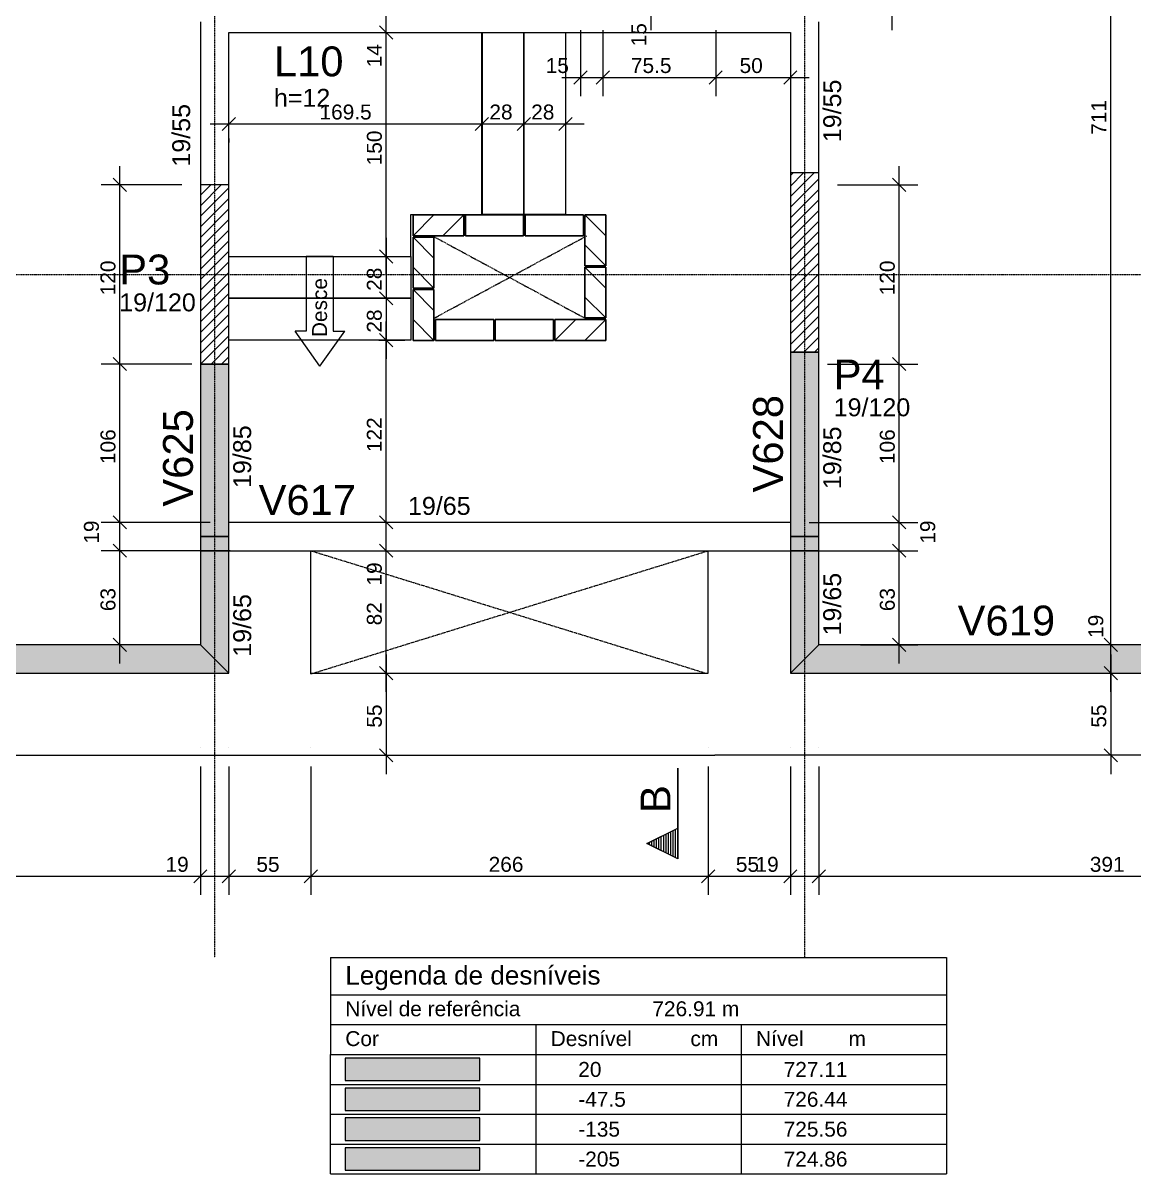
# Model space of a CAD drawing. Extents: x 37185 to 43130, y -8131 to -3926.
# Drawn here: x 38605 to 39349, y -6489 to -5719 of the extents above; entities that cross this region are included whole.
import ezdxf

# ---------------------------------------------------------------- set-up
doc = ezdxf.new("R2010")
doc.units = 0
doc.header["$MEASUREMENT"] = 0
doc.linetypes.add('ESTILO_TQS_0001', pattern=[1, 0.7, -0.3])
doc.linetypes.add('ESTILO_TQS_0004', pattern=[1.12, 0.5, -0.2, 0.01, -0.2, 0.01, -0.2])
for name, color, linetype in [('36', 253, 'CONTINUOUS'), ('37', 4, 'CONTINUOUS'), ('39', 74, 'CONTINUOUS'), ('42', 3, 'CONTINUOUS'), ('43', 3, 'CONTINUOUS'), ('44', 3, 'CONTINUOUS'), ('45', 2, 'CONTINUOUS'), ('46', 2, 'CONTINUOUS'), ('47', 2, 'CONTINUOUS'), ('56', 51, 'CONTINUOUS'), ('58', 220, 'CONTINUOUS'), ('59', 183, 'CONTINUOUS'), ('60', 201, 'CONTINUOUS'), ('70', 160, 'CONTINUOUS'), ('73', 2, 'CONTINUOUS'), ('75', 9, 'CONTINUOUS'), ('79', 12, 'CONTINUOUS'), ('80', 6, 'CONTINUOUS'), ('81', 2, 'CONTINUOUS'), ('82', 252, 'CONTINUOUS')]:
    doc.layers.add(name, color=color, linetype=linetype)
doc.layers.add('WP_BLOCOS', color=4, linetype='CONTINUOUS', lineweight=13)
doc.layers.add('WP_EST', color=9, linetype='CONTINUOUS', lineweight=13)
doc.styles.add('TQS_ARIAL', font='arial.ttf')

# ---------------------------------------------------------------- blocks, each defined once
blk = doc.blocks.new('BL 14x34 - BL 14x34-2802784-1ª FIADA')
at = {"layer": 'WP_BLOCOS'}
for p, q in [((-17, -7), (-3, 7)), ((17, 7), (-17, 7)), ((-17, 7), (-17, -7)), ((-17, -7), (-17, 7)), ((-17, 7), (17, 7)), ((-17, 7), (-17, 7)), ((3, -7), (17, 7)), ((17, -7), (17, 7)), ((17, 7), (17, -7)), ((17, 7), (17, 7)), ((-17, -7), (17, -7)), ((17, -7), (-17, -7)), ((-17, -7), (-17, -7)), ((17, -7), (17, -7))]:
    blk.add_line(p, q, dxfattribs=at)
blk = doc.blocks.new('BL 14x39 - BL 14x39-2803532-1ª FIADA')
at = {"layer": 'WP_BLOCOS'}
for p, q in [((19.5, 7), (-19.5, 7)), ((-19.5, 7), (-19.5, -7)), ((-19.5, -7), (-19.5, 7)), ((-19.5, 7), (19.5, 7)), ((-19.5, 7), (-19.5, 7)), ((19.5, -7), (19.5, 7)), ((19.5, 7), (19.5, -7)), ((19.5, 7), (19.5, 7)), ((-19.5, -7), (19.5, -7)), ((19.5, -7), (-19.5, -7)), ((-19.5, -7), (-19.5, -7)), ((19.5, -7), (19.5, -7))]:
    blk.add_line(p, q, dxfattribs=at)
blk = doc.blocks.new('MODULACAO-SUBS2')
at = {"layer": 'WP_EST'}
for p, rotation in [((39479.97, -8624.72), 180), ((39584.97, -8634.72), 90.00000000000001), ((39469.97, -8649.72), 90.00000000000001), ((39584.97, -8669.72), 90.00000000000001), ((39469.97, -8684.72), 90.00000000000001), ((39574.97, -8694.72), 180)]:
    blk.add_blockref('BL 14x34 - BL 14x34-2802784-1ª FIADA', p, dxfattribs=dict(at, rotation=rotation))
for p in [(39517.47, -8624.72), (39557.47, -8624.72), (39497.47, -8694.72), (39537.47, -8694.72)]:
    blk.add_blockref('BL 14x39 - BL 14x39-2803532-1ª FIADA', p, dxfattribs=at)

msp = doc.modelspace()

# ---------------------------------------------------------------- linework, layer by layer
at = {"layer": '36', "linetype": 'Continuous'}
for p, q in [((38810.73, -6344.48), (38810.73, -6409.48)), ((38810.73, -6344.48), (39223.23, -6344.48)), ((39223.23, -6344.48), (39223.23, -6369.48)), ((38810.73, -6369.48), (39223.23, -6369.48)), ((39223.23, -6369.48), (39223.23, -6389.48)), ((38810.73, -6389.48), (39223.23, -6389.48)), ((38948.23, -6389.48), (38948.23, -6409.48)), ((39085.73, -6389.48), (39085.73, -6409.48)), ((39223.23, -6389.48), (39223.23, -6409.48)), ((38810.73, -6409.48), (39223.23, -6409.48)), ((38810.73, -6429.48), (38810.73, -6409.48)), ((38948.23, -6409.48), (38948.23, -6429.48)), ((39085.73, -6409.48), (39085.73, -6429.48)), ((39223.23, -6409.48), (39223.23, -6429.48)), ((38810.73, -6429.48), (39223.23, -6429.48)), ((38810.73, -6429.48), (39223.23, -6429.48)), ((38810.73, -6449.48), (38810.73, -6429.48)), ((38948.23, -6429.48), (38948.23, -6449.48)), ((39085.73, -6429.48), (39085.73, -6449.48)), ((39223.23, -6429.48), (39223.23, -6449.48)), ((38810.73, -6449.48), (39223.23, -6449.48)), ((38810.73, -6469.48), (38810.73, -6449.48)), ((38948.23, -6449.48), (38948.23, -6469.48)), ((39085.73, -6449.48), (39085.73, -6469.48)), ((39223.23, -6449.48), (39223.23, -6469.48)), ((38810.73, -6469.48), (39223.23, -6469.48)), ((38810.73, -6489.48), (38810.73, -6469.48)), ((38948.23, -6469.48), (38948.23, -6489.48)), ((39085.73, -6469.48), (39085.73, -6489.48)), ((39223.23, -6469.48), (39223.23, -6489.48)), ((38810.73, -6489.48), (39223.23, -6489.48))]:
    msp.add_line(p, q, dxfattribs=at)
for points in [[(38820.73, -6426.98), (38910.73, -6426.98), (38910.73, -6411.98), (38820.73, -6411.98), (38820.73, -6426.98)], [(38820.73, -6446.98), (38910.73, -6446.98), (38910.73, -6431.98), (38820.73, -6431.98), (38820.73, -6446.98)], [(38820.73, -6466.98), (38910.73, -6466.98), (38910.73, -6451.98), (38820.73, -6451.98), (38820.73, -6466.98)], [(38820.73, -6486.98), (38910.73, -6486.98), (38910.73, -6471.98), (38820.73, -6471.98), (38820.73, -6486.98)]]:
    msp.add_lwpolyline(points, dxfattribs=at)
at = {"layer": '37', "linetype": 'Continuous'}
for points in [[(38723.69, -5718.18), (38723.69, -5827.18)], [(38742.69, -5827.18), (38742.69, -5725.18)], [(38742.69, -5725.18), (38971.19, -5725.18)], [(38971.19, -5725.18), (39118.69, -5725.18)], [(39118.69, -5725.18), (39118.69, -5819.17)], [(39137.69, -5819.17), (39137.69, -5718.18)], [(39118.69, -5939.17), (39118.69, -6053.18)], [(39137.69, -6062.68), (39137.69, -5939.17)], [(38723.69, -5947.18), (38723.69, -6062.68)], [(38742.69, -6053.18), (38742.69, -5947.18)], [(39118.69, -6053.18), (38742.69, -6053.18)], [(38723.69, -6062.68), (38723.69, -6135.18)], [(39137.69, -6135.18), (39137.69, -6062.68)], [(38723.69, -6072.18), (38742.69, -6072.18)], [(38742.69, -6154.18), (38742.69, -6072.18)], [(38742.69, -6072.18), (39118.69, -6072.18)], [(39118.69, -6072.18), (39118.69, -6154.18)], [(39137.69, -6072.18), (39118.69, -6072.18)], [(38723.69, -6135.18), (38332.69, -6135.18)], [(39528.69, -6135.18), (39137.69, -6135.18)], [(38313.69, -6154.18), (38742.69, -6154.18)], [(39118.69, -6154.18), (39547.69, -6154.18)]]:
    msp.add_lwpolyline(points, dxfattribs=at)
at = {"layer": '39', "linetype": 'Continuous'}
for p, q in [((39118.69, -5835.09), (39134.61, -5819.17)), ((39118.69, -5828.02), (39127.54, -5819.17)), ((39118.69, -5820.94), (39120.47, -5819.17)), ((39118.69, -5842.16), (39137.69, -5823.16)), ((38723.69, -5841.18), (38737.69, -5827.18)), ((38723.69, -5834.11), (38730.62, -5827.18)), ((38723.69, -5848.25), (38742.69, -5829.25)), ((39118.69, -5849.23), (39137.69, -5830.23)), ((38723.69, -5855.32), (38742.69, -5836.32)), ((39118.69, -5856.3), (39137.69, -5837.3)), ((38723.69, -5862.39), (38742.69, -5843.39)), ((39118.69, -5863.37), (39137.69, -5844.37)), ((38723.69, -5869.46), (38742.69, -5850.46)), ((39118.69, -5870.44), (39137.69, -5851.44)), ((38723.69, -5876.53), (38742.69, -5857.53)), ((39118.69, -5877.51), (39137.69, -5858.51)), ((38723.69, -5883.6), (38742.69, -5864.6)), ((38723.69, -5890.67), (38742.69, -5871.67)), ((39118.69, -5884.58), (39137.69, -5865.58)), ((38723.69, -5897.75), (38742.69, -5878.75)), ((39118.69, -5891.65), (39137.69, -5872.65)), ((39118.69, -5898.73), (39137.69, -5879.73)), ((38723.69, -5904.82), (38742.69, -5885.82)), ((39118.69, -5905.8), (39137.69, -5886.8)), ((38723.69, -5911.89), (38742.69, -5892.89)), ((39118.69, -5912.87), (39137.69, -5893.87)), ((38723.69, -5918.96), (38742.69, -5899.96)), ((39118.69, -5919.94), (39137.69, -5900.94)), ((38723.69, -5926.03), (38742.69, -5907.03)), ((39118.69, -5927.01), (39137.69, -5908.01)), ((38723.69, -5933.1), (38742.69, -5914.1)), ((39118.69, -5934.08), (39137.69, -5915.08)), ((38723.69, -5940.17), (38742.69, -5921.17)), ((39120.67, -5939.17), (39137.69, -5922.15)), ((38723.76, -5947.18), (38742.69, -5928.24)), ((39127.74, -5939.17), (39137.69, -5929.22)), ((38730.83, -5947.18), (38742.69, -5935.31)), ((39134.82, -5939.17), (39137.69, -5936.29)), ((38737.9, -5947.18), (38742.69, -5942.39))]:
    msp.add_line(p, q, dxfattribs=at)
for points in [[(39118.69, -5939.17), (39137.69, -5939.17), (39137.69, -5819.17), (39118.69, -5819.17), (39118.69, -5939.17)], [(38723.69, -5947.18), (38742.69, -5947.18), (38742.69, -5827.18), (38723.69, -5827.18), (38723.69, -5947.18)]]:
    msp.add_lwpolyline(points, dxfattribs=at)
at = {"layer": '56', "linetype": 'Continuous'}
for points in [[(39137.69, -6062.68), (39137.69, -5939.27), (39118.69, -5939.27), (39118.69, -6062.68), (39137.69, -6062.68)], [(38742.69, -6062.68), (38742.69, -5947.28), (38723.69, -5947.28), (38723.69, -6062.68), (38742.69, -6062.68)], [(38742.69, -6154.18), (38742.69, -6062.68), (38723.69, -6062.68), (38723.69, -6135.18), (38742.69, -6154.18)], [(39137.69, -6135.18), (39137.69, -6062.68), (39118.69, -6062.68), (39118.69, -6154.18), (39137.69, -6135.18)], [(38313.69, -6154.18), (38742.69, -6154.18), (38723.69, -6135.18), (38332.69, -6135.18), (38313.69, -6154.18)], [(39118.69, -6154.18), (39547.69, -6154.18), (39528.69, -6135.18), (39137.69, -6135.18), (39118.69, -6154.18)], [(38820.73, -6426.98), (38910.73, -6426.98), (38910.73, -6411.98), (38820.73, -6411.98), (38820.73, -6426.98)]]:
    msp.add_lwpolyline(points, dxfattribs=at)
for points in [[(39137.69, -6062.68), (39137.69, -5939.27), (39118.69, -5939.27)], [(39137.69, -6062.68), (39118.69, -5939.27), (39118.69, -6062.68)], [(38742.69, -6062.68), (38742.69, -5947.28), (38723.69, -5947.28)], [(38742.69, -6062.68), (38723.69, -5947.28), (38723.69, -6062.68)], [(38742.69, -6154.18), (38742.69, -6062.68), (38723.69, -6062.68)], [(38742.69, -6154.18), (38723.69, -6062.68), (38723.69, -6135.18)], [(38742.69, -6062.68), (38723.69, -6062.68), (38742.69, -6062.68)], [(39137.69, -6135.18), (39137.69, -6062.68), (39118.69, -6062.68)], [(39137.69, -6135.18), (39118.69, -6062.68), (39118.69, -6154.18)], [(39137.69, -6062.68), (39118.69, -6062.68), (39137.69, -6062.68)], [(38313.69, -6154.18), (38742.69, -6154.18), (38723.69, -6135.18)], [(38313.69, -6154.18), (38723.69, -6135.18), (38332.69, -6135.18)], [(38742.69, -6154.18), (38723.69, -6135.18), (38742.69, -6154.18)], [(39137.69, -6135.18), (39118.69, -6154.18), (39137.69, -6135.18)], [(39118.69, -6154.18), (39547.69, -6154.18), (39528.69, -6135.18)], [(39118.69, -6154.18), (39528.69, -6135.18), (39137.69, -6135.18)], [(39118.69, -6154.18), (39137.69, -6135.18), (39118.69, -6154.18)], [(38820.73, -6426.98), (38910.73, -6426.98), (38910.73, -6411.98)], [(38820.73, -6426.98), (38910.73, -6411.98), (38820.73, -6411.98)], [(38820.73, -6426.98), (38820.73, -6411.98), (38820.73, -6426.98)]]:
    msp.add_solid(points, dxfattribs=at)
at = {"layer": '58', "linetype": 'Continuous'}
msp.add_lwpolyline([(38820.73, -6446.98), (38910.73, -6446.98), (38910.73, -6431.98), (38820.73, -6431.98), (38820.73, -6446.98)], dxfattribs=at)
for points in [[(38820.73, -6446.98), (38910.73, -6446.98), (38910.73, -6431.98)], [(38820.73, -6446.98), (38910.73, -6431.98), (38820.73, -6431.98)], [(38820.73, -6446.98), (38820.73, -6431.98), (38820.73, -6446.98)]]:
    msp.add_solid(points, dxfattribs=at)
at = {"layer": '59', "linetype": 'Continuous'}
msp.add_lwpolyline([(38820.73, -6466.98), (38910.73, -6466.98), (38910.73, -6451.98), (38820.73, -6451.98), (38820.73, -6466.98)], dxfattribs=at)
for points in [[(38820.73, -6466.98), (38910.73, -6466.98), (38910.73, -6451.98)], [(38820.73, -6466.98), (38910.73, -6451.98), (38820.73, -6451.98)], [(38820.73, -6466.98), (38820.73, -6451.98), (38820.73, -6466.98)]]:
    msp.add_solid(points, dxfattribs=at)
at = {"layer": '60', "linetype": 'Continuous'}
msp.add_lwpolyline([(38820.73, -6486.98), (38910.73, -6486.98), (38910.73, -6471.98), (38820.73, -6471.98), (38820.73, -6486.98)], dxfattribs=at)
for points in [[(38820.73, -6486.98), (38910.73, -6486.98), (38910.73, -6471.98)], [(38820.73, -6486.98), (38910.73, -6471.98), (38820.73, -6471.98)], [(38820.73, -6486.98), (38820.73, -6471.98), (38820.73, -6486.98)]]:
    msp.add_solid(points, dxfattribs=at)
at = {"layer": '70', "linetype": 'ESTILO_TQS_0004'}
for p, q in [((38733.19, -4428.65), (38733.19, -6344.57)), ((39128.19, -4428.65), (39128.19, -6344.57)), ((37786.92, -5887.18), (40085.57, -5887.18))]:
    msp.add_line(p, q, dxfattribs=at)
at = {"layer": '73', "linetype": 'Continuous'}
for p, q in [((38794.48, -5875.18), (38794.48, -5925.18)), ((38812.65, -5875.18), (38794.48, -5875.18)), ((38812.65, -5875.18), (38812.65, -5925.18)), ((38803.74, -5948.51), (38787.07, -5925.18)), ((38794.48, -5925.18), (38787.07, -5925.18)), ((38803.74, -5948.51), (38820.4, -5925.18)), ((38812.65, -5925.18), (38820.4, -5925.18))]:
    msp.add_line(p, q, dxfattribs=at)
for points in [[(38940.19, -5725.18), (38940.19, -5847.18), (38912.19, -5847.18), (38912.19, -5725.18), (38940.19, -5725.18)], [(38968.19, -5725.18), (38968.19, -5847.18), (38940.19, -5847.18), (38940.19, -5725.18), (38968.19, -5725.18)], [(38742.69, -5875.18), (38864.69, -5875.18), (38864.69, -5903.18), (38742.69, -5903.18), (38742.69, -5875.18)], [(38742.69, -5903.18), (38864.69, -5903.18), (38864.69, -5931.18), (38742.69, -5931.18), (38742.69, -5903.18)]]:
    msp.add_lwpolyline(points, dxfattribs=at)
at = {"layer": '75', "linetype": 'Continuous'}
for p, q in [((39333.19, -6147.68), (39333.19, -5411.68)), ((38848.15, -5723.68), (38848.15, -5546.7)), ((39186.86, -5723.68), (39186.86, -5678.68)), ((39025.27, -5683.68), (39025.27, -5723.68)), ((38848.15, -5737.68), (38848.15, -5698.68)), ((38848.15, -5887.68), (38848.15, -5712.68)), ((38852.57, -5729.6), (38843.73, -5720.76)), ((38852.57, -5729.6), (38843.73, -5720.76)), ((38848.15, -5725.18), (38848.15, -5725.18)), ((38848.15, -5725.18), (38848.15, -5725.18)), ((38978.19, -5723.68), (38978.19, -5767.84)), ((38993.19, -5723.68), (38993.19, -5767.84)), ((38993.19, -5723.68), (38993.19, -5767.84)), ((39068.69, -5723.68), (39068.69, -5767.84)), ((39068.69, -5723.68), (39068.69, -5767.84)), ((39118.69, -5744.43), (39118.69, -5744.43)), ((38965.69, -5755.34), (39005.69, -5755.34)), ((38973.77, -5759.76), (38982.61, -5750.92)), ((38980.69, -5755.34), (39081.19, -5755.34)), ((38988.77, -5759.76), (38997.61, -5750.92)), ((38988.77, -5759.76), (38997.61, -5750.92)), ((39056.19, -5755.34), (39131.19, -5755.34)), ((39064.27, -5759.76), (39073.11, -5750.92)), ((39064.27, -5759.76), (39073.11, -5750.92)), ((39114.27, -5759.76), (39123.11, -5750.92)), ((39118.69, -5756.93), (39118.69, -5767.84)), ((38912.19, -5779.31), (38912.19, -5779.31)), ((38730.19, -5786.45), (38924.69, -5786.45)), ((38738.27, -5790.87), (38747.11, -5782.03)), ((38742.69, -5783.68), (38742.69, -5783.68)), ((38899.69, -5786.45), (38952.69, -5786.45)), ((38907.77, -5790.87), (38916.61, -5782.03)), ((38907.77, -5790.87), (38916.61, -5782.03)), ((38912.19, -5781.3), (38912.19, -5781.3)), ((38927.69, -5786.45), (38980.69, -5786.45)), ((38935.77, -5790.87), (38944.61, -5782.03)), ((38935.77, -5790.87), (38944.61, -5782.03)), ((38940.19, -5783.55), (38940.19, -5783.55)), ((38940.19, -5783.55), (38940.19, -5783.55)), ((38963.77, -5790.87), (38972.61, -5782.03)), ((38968.19, -5783.55), (38968.19, -5783.55)), ((38912.19, -5791.81), (38912.19, -5798.95)), ((38912.19, -5793.8), (38912.19, -5798.95)), ((38742.69, -5796.18), (38742.69, -5798.95)), ((38940.19, -5796.05), (38940.19, -5798.95)), ((38940.19, -5796.05), (38940.19, -5798.95)), ((38968.19, -5796.05), (38968.19, -5798.95)), ((38669.82, -5959.68), (38669.82, -5814.68)), ((39191.57, -5959.68), (39191.57, -5814.68)), ((38674.24, -5831.6), (38665.4, -5822.76)), ((39195.99, -5831.6), (39187.15, -5822.76)), ((38711.19, -5827.18), (38657.32, -5827.18)), ((38723.69, -5827.18), (38723.69, -5827.18)), ((39137.69, -5827.18), (39137.69, -5827.18)), ((39150.19, -5827.18), (39204.07, -5827.18)), ((38848.15, -5862.68), (38848.15, -5915.68)), ((38852.57, -5879.6), (38843.73, -5870.76)), ((38843.73, -5870.76), (38852.57, -5879.6)), ((38835.47, -5875.18), (38835.47, -5875.18)), ((38847.97, -5875.18), (38860.65, -5875.18)), ((38848.15, -5875.18), (38848.15, -5875.18)), ((38848.15, -5890.68), (38848.15, -5943.68)), ((38843.73, -5898.76), (38852.57, -5907.6)), ((38843.73, -5898.76), (38852.57, -5907.6)), ((38829.33, -5903.18), (38829.33, -5903.18)), ((38836.9, -5903.18), (38836.9, -5903.18)), ((38841.83, -5903.18), (38860.65, -5903.18)), ((38849.4, -5903.18), (38860.65, -5903.18)), ((38848.15, -6065.68), (38848.15, -5918.68)), ((38830.77, -5931.18), (38830.77, -5931.18)), ((38843.27, -5931.18), (38860.65, -5931.18)), ((38852.57, -5935.6), (38843.73, -5926.76)), ((38843.73, -5926.76), (38852.57, -5935.6)), ((38848.15, -5931.18), (38848.15, -5931.18)), ((38669.82, -6065.68), (38669.82, -5934.68)), ((39191.57, -6065.68), (39191.57, -5934.68)), ((38717.88, -5947.18), (38657.32, -5947.18)), ((38717.88, -5947.18), (38657.32, -5947.18)), ((38674.24, -5951.6), (38665.4, -5942.76)), ((38674.24, -5951.6), (38665.4, -5942.76)), ((38730.38, -5947.18), (38730.38, -5947.18)), ((38730.38, -5947.18), (38730.38, -5947.18)), ((39131.01, -5947.18), (39131.01, -5947.18)), ((39131.01, -5947.18), (39131.01, -5947.18)), ((39143.51, -5947.18), (39204.07, -5947.18)), ((39143.51, -5947.18), (39204.07, -5947.18)), ((39195.99, -5951.6), (39187.15, -5942.76)), ((39195.99, -5951.6), (39187.15, -5942.76)), ((38669.82, -6084.68), (38669.82, -6040.68)), ((38848.15, -6084.68), (38848.15, -6040.68)), ((39191.57, -6084.68), (39191.57, -6040.68)), ((38674.24, -6057.6), (38665.4, -6048.76)), ((38674.24, -6057.6), (38665.4, -6048.76)), ((38852.57, -6057.6), (38843.73, -6048.76)), ((38852.57, -6057.6), (38843.73, -6048.76)), ((39195.99, -6057.6), (39187.15, -6048.76)), ((39195.99, -6057.6), (39187.15, -6048.76)), ((38730.19, -6053.18), (38657.32, -6053.18)), ((38730.19, -6053.18), (38657.32, -6053.18)), ((38742.69, -6053.18), (38742.69, -6053.18)), ((38742.69, -6053.18), (38742.69, -6053.18)), ((38848.15, -6053.18), (38848.15, -6053.18)), ((38848.15, -6053.18), (38848.15, -6053.18)), ((39118.69, -6053.18), (39118.69, -6053.18)), ((39118.69, -6053.18), (39118.69, -6053.18)), ((39131.19, -6053.18), (39204.07, -6053.18)), ((39131.19, -6053.18), (39204.07, -6053.18)), ((38669.82, -6147.68), (38669.82, -6059.68)), ((38848.15, -6166.68), (38848.15, -6059.68)), ((39191.57, -6147.68), (39191.57, -6059.68)), ((38743.57, -6072.18), (38657.32, -6072.18)), ((38743.57, -6072.18), (38657.32, -6072.18)), ((38674.24, -6076.6), (38665.4, -6067.76)), ((38674.24, -6076.6), (38665.4, -6067.76)), ((38756.07, -6072.18), (38756.07, -6072.18)), ((38756.07, -6072.18), (38756.07, -6072.18)), ((38852.57, -6076.6), (38843.73, -6067.76)), ((38852.57, -6076.6), (38843.73, -6067.76)), ((38848.15, -6072.18), (38848.15, -6072.18)), ((38848.15, -6072.18), (38848.15, -6072.18)), ((39105.32, -6072.18), (39105.32, -6072.18)), ((39105.32, -6072.18), (39105.32, -6072.18)), ((39117.82, -6072.18), (39204.07, -6072.18)), ((39117.82, -6072.18), (39204.07, -6072.18)), ((39195.99, -6076.6), (39187.15, -6067.76)), ((39195.99, -6076.6), (39187.15, -6067.76)), ((39333.19, -6166.68), (39333.19, -6122.68)), ((38674.24, -6139.6), (38665.4, -6130.76)), ((39195.99, -6139.6), (39187.15, -6130.76)), ((39337.61, -6139.6), (39328.77, -6130.76)), ((39337.61, -6139.6), (39328.77, -6130.76)), ((38695.66, -6135.18), (38657.32, -6135.18)), ((38708.16, -6135.18), (38708.16, -6135.18)), ((38848.15, -6141.68), (38848.15, -6221.68)), ((39153.23, -6135.18), (39153.23, -6135.18)), ((39165.73, -6135.18), (39204.07, -6135.18)), ((39333.19, -6135.18), (39333.19, -6135.18)), ((39333.19, -6135.18), (39333.19, -6135.18)), ((39333.19, -6141.68), (39333.19, -6221.68)), ((38852.57, -6158.6), (38843.73, -6149.76)), ((38843.73, -6149.76), (38852.57, -6158.6)), ((38848.15, -6154.18), (38848.15, -6154.18)), ((38848.15, -6154.18), (38848.15, -6154.18)), ((39337.61, -6158.6), (39328.77, -6149.76)), ((39328.77, -6149.76), (39337.61, -6158.6)), ((39333.19, -6154.18), (39333.19, -6154.18)), ((39333.19, -6154.18), (39333.19, -6154.18)), ((38723.69, -6204.18), (38723.69, -6204.18)), ((38723.69, -6204.18), (38723.69, -6204.18)), ((38742.69, -6204.18), (38742.69, -6204.18)), ((38742.69, -6204.18), (38742.69, -6204.18)), ((38797.69, -6204.18), (38797.69, -6204.18)), ((38797.69, -6204.18), (38797.69, -6204.18)), ((38843.73, -6204.76), (38852.57, -6213.6)), ((38848.15, -6209.18), (38848.15, -6209.18)), ((39063.69, -6204.18), (39063.69, -6204.18)), ((39063.69, -6204.18), (39063.69, -6204.18)), ((39118.69, -6204.18), (39118.69, -6204.18)), ((39118.69, -6204.18), (39118.69, -6204.18)), ((39137.69, -6204.18), (39137.69, -6204.18)), ((39137.69, -6204.18), (39137.69, -6204.18)), ((39328.77, -6204.76), (39337.61, -6213.6)), ((39333.19, -6209.18), (39333.19, -6209.18)), ((38723.69, -6216.68), (38723.69, -6302.67)), ((38723.69, -6216.68), (38723.69, -6302.67)), ((38742.69, -6216.68), (38742.69, -6302.67)), ((38742.69, -6216.68), (38742.69, -6302.67)), ((38797.69, -6216.68), (38797.69, -6302.67)), ((38797.69, -6216.68), (38797.69, -6302.67)), ((39043.35, -6278.42), (39043.35, -6217.76)), ((39043.44, -6217.76), (39043.44, -6278.56)), ((39063.69, -6216.68), (39063.69, -6302.67)), ((39063.69, -6216.68), (39063.69, -6302.67)), ((39118.69, -6216.68), (39118.69, -6302.67)), ((39118.69, -6216.68), (39118.69, -6302.67)), ((39137.69, -6216.68), (39137.69, -6302.67)), ((39137.69, -6216.68), (39137.69, -6302.67)), ((39022.7, -6268.19), (39043.35, -6257.86)), ((39022.89, -6268.19), (39043.35, -6257.96)), ((39030.68, -6272.08), (39030.68, -6264.3)), ((39032.28, -6272.88), (39032.27, -6263.5)), ((39033.87, -6273.68), (39033.87, -6262.7)), ((39035.46, -6274.47), (39035.46, -6261.9)), ((39037.06, -6275.27), (39037.06, -6261.11)), ((39038.65, -6276.07), (39038.65, -6260.31)), ((39040.25, -6276.87), (39040.25, -6259.51)), ((39041.84, -6277.66), (39041.84, -6258.71)), ((39043.44, -6278.56), (39022.7, -6268.19)), ((39043.35, -6278.42), (39022.89, -6268.19)), ((39024.29, -6268.89), (39024.29, -6267.49)), ((39025.89, -6269.69), (39025.89, -6266.69)), ((39027.48, -6270.48), (39027.48, -6265.89)), ((39029.08, -6271.28), (39029.08, -6265.1)), ((38719.27, -6294.59), (38728.11, -6285.75)), ((38719.27, -6294.59), (38728.11, -6285.75)), ((38738.27, -6294.59), (38747.11, -6285.75)), ((38738.27, -6294.59), (38747.11, -6285.75)), ((38793.27, -6294.59), (38802.11, -6285.75)), ((38793.27, -6294.59), (38802.11, -6285.75)), ((39059.27, -6294.59), (39068.11, -6285.75)), ((39059.27, -6294.59), (39068.11, -6285.75)), ((39114.27, -6294.59), (39123.11, -6285.75)), ((39114.27, -6294.59), (39123.11, -6285.75)), ((39133.27, -6294.59), (39142.11, -6285.75)), ((39133.27, -6294.59), (39142.11, -6285.75)), ((38320.19, -6290.17), (38736.19, -6290.17)), ((38711.19, -6290.17), (38755.19, -6290.17)), ((38730.19, -6290.17), (38810.19, -6290.17)), ((38785.19, -6290.17), (39076.19, -6290.17)), ((39051.19, -6290.17), (39131.19, -6290.17)), ((39106.19, -6290.17), (39150.19, -6290.17)), ((39125.19, -6290.17), (39541.19, -6290.17))]:
    msp.add_line(p, q, dxfattribs=at)
at = {"layer": '79', "linetype": 'Continuous'}
msp.add_lwpolyline([(39043.35, -6278.42), (39022.89, -6268.19), (39043.35, -6257.96), (39043.35, -6278.42)], dxfattribs=at)
at = {"layer": '80', "linetype": 'Continuous'}
for p, q in [((38912.69, -5847.18), (38912.69, -5725.18)), ((38864.69, -5875.18), (38864.69, -5847.18)), ((38864.69, -5847.18), (38912.69, -5847.18)), ((38742.69, -5875.18), (38864.69, -5875.18)), ((38864.69, -5875.18), (38864.69, -5903.18)), ((38797.69, -6154.68), (38797.69, -6072.18)), ((39063.69, -6154.18), (39063.69, -6072.18)), ((38797.69, -6154.18), (39063.69, -6154.18)), ((38258.69, -6209.18), (38792.69, -6209.18)), ((38792.69, -6209.18), (39068.19, -6209.18)), ((39602.19, -6209.18), (39068.19, -6209.18))]:
    msp.add_line(p, q, dxfattribs=at)
at = {"layer": '81', "linetype": 'ESTILO_TQS_0001'}
for p, q in [((38878.69, -5861.18), (38981.59, -5916.68)), ((38879.79, -5916.68), (38982.69, -5861.18)), ((38797.69, -6154.68), (39063.69, -6072.18)), ((38797.69, -6072.18), (39062.09, -6154.18))]:
    msp.add_line(p, q, dxfattribs=at)
at = {"layer": '82', "linetype": 'Continuous'}
for p, q in [((39128.19, -5879.17), (39128.19, -5879.17)), ((38733.19, -5887.18), (38733.19, -5887.18))]:
    msp.add_line(p, q, dxfattribs=at)

# ---------------------------------------------------------------- block references
at = {"layer": '75', "linetype": 'Continuous'}
msp.add_blockref('MODULACAO-SUBS2', (-596.88, 2770.36), dxfattribs=at)

# ---------------------------------------------------------------- texts
at = {"layer": '36', "linetype": 'Continuous', "style": 'TQS_ARIAL'}
for s, height, p in [('Legenda de desníveis', 12.5, (38820.73, -6362.68)), ('Nível de referência', 10, (38820.73, -6383.86)), ('726.91 m', 10, (39026.28, -6383.86)), ('Cor', 10, (38820.73, -6403.86)), ('Desnível', 10, (38958.23, -6403.86)), ('cm', 10, (39051.77, -6403.86)), ('Nível', 10, (39095.73, -6403.86)), ('m', 10, (39157.64, -6403.86)), ('20', 10, (38976.69, -6424.48)), ('727.11', 10, (39114.19, -6424.48)), ('-47.5', 10, (38976.69, -6444.48)), ('726.44', 10, (39114.19, -6444.48)), ('-135', 10, (38976.69, -6464.48)), ('725.56', 10, (39114.19, -6464.48)), ('-205', 10, (38976.69, -6484.48)), ('-205', 10, (38976.69, -6484.48)), ('724.86', 10, (39114.19, -6484.48)), ('724.86', 10, (39114.19, -6484.48))]:
    msp.add_text(s, height=height, dxfattribs=at).set_placement(p)
at = {"layer": '42', "linetype": 'Continuous', "style": 'TQS_ARIAL'}
for s, p in [('V628', (39113.69, -6033.18)), ('V625', (38718.69, -6042.68))]:
    msp.add_text(s, height=20, rotation=90, dxfattribs=at).set_placement(p)
for s, p in [('V617', (38762.69, -6048.18)), ('V619', (39230.69, -6128.93))]:
    msp.add_text(s, height=20, dxfattribs=at).set_placement(p)
at = {"layer": '43', "linetype": 'Continuous', "style": 'TQS_ARIAL'}
for s, p in [('P3', (38669.36, -5893.9)), ('P4', (39147.69, -5964.17))]:
    msp.add_text(s, height=20, dxfattribs=at).set_placement(p)
at = {"layer": '44', "linetype": 'Continuous', "style": 'TQS_ARIAL'}
msp.add_text('L10', height=20, dxfattribs=at).set_placement((38772.92, -5754.56))
at = {"layer": '45', "linetype": 'Continuous', "style": 'TQS_ARIAL'}
for s, p in [('19/55', (39152.69, -5798.68)), ('19/55', (38716.85, -5815.02)), ('19/85', (38757.69, -6030.18)), ('19/85', (39152.69, -6030.93)), ('19/65', (39152.69, -6128.93)), ('19/65', (38757.69, -6143.18))]:
    msp.add_text(s, height=12, rotation=90, dxfattribs=at).set_placement(p)
msp.add_text('19/65', height=12, dxfattribs=at).set_placement((38862.69, -6048.18))
at = {"layer": '46', "linetype": 'Continuous', "style": 'TQS_ARIAL'}
for p in [(38669.36, -5911.9), (39147.69, -5982.17)]:
    msp.add_text('19/120', height=12, dxfattribs=at).set_placement(p)
at = {"layer": '47', "linetype": 'Continuous', "style": 'TQS_ARIAL'}
msp.add_text('h=12', height=12, dxfattribs=at).set_placement((38772.92, -5774.96))
at = {"layer": '73', "linetype": 'Continuous', "style": 'TQS_ARIAL'}
msp.add_text('Desce', height=10, rotation=90, dxfattribs=at).set_placement((38808.48, -5929.18))
at = {"layer": '75', "linetype": 'Continuous', "style": 'TQS_ARIAL'}
for s, height, p in [('15', 10, (39022.27, -5734.51)), ('14', 10, (38845.15, -5748.51)), ('711', 10, (39330.19, -5793.68)), ('150', 10, (38845.15, -5814.18)), ('120', 10, (38666.82, -5901.18)), ('120', 10, (39188.57, -5901.18)), ('28', 10, (38845.15, -5898.18)), ('28', 10, (38845.15, -5926.18)), ('122', 10, (38845.15, -6006.18)), ('106', 10, (38666.82, -6014.18)), ('106', 10, (39188.57, -6014.18)), ('19', 10, (38655.74, -6067.5)), ('19', 10, (39215.64, -6067.5)), ('19', 10, (38845.15, -6095.51)), ('63', 10, (38666.82, -6112.68)), ('63', 10, (39188.57, -6112.68)), ('82', 10, (38845.15, -6122.18)), ('19', 10, (39328.15, -6130.59)), ('55', 10, (38845.15, -6190.68)), ('55', 10, (39330.19, -6190.68)), ('B', 20, (39038.44, -6247.76))]:
    msp.add_text(s, height=height, rotation=90, dxfattribs=at).set_placement(p)
for s, p in [('15', (38954.86, -5752.34)), ('75.5', (39011.94, -5752.34)), ('50', (39084.69, -5752.34)), ('169.5', (38803.44, -5783.45)), ('28', (38917.19, -5783.45)), ('28', (38945.19, -5783.45)), ('19', (38700.36, -6287.17)), ('55', (38761.19, -6287.17)), ('266', (38916.69, -6287.17)), ('55', (39082.19, -6287.17)), ('19', (39095.36, -6287.17)), ('391', (39319.19, -6287.17))]:
    msp.add_text(s, height=10, dxfattribs=at).set_placement(p)

doc.saveas('drawing.dxf')
